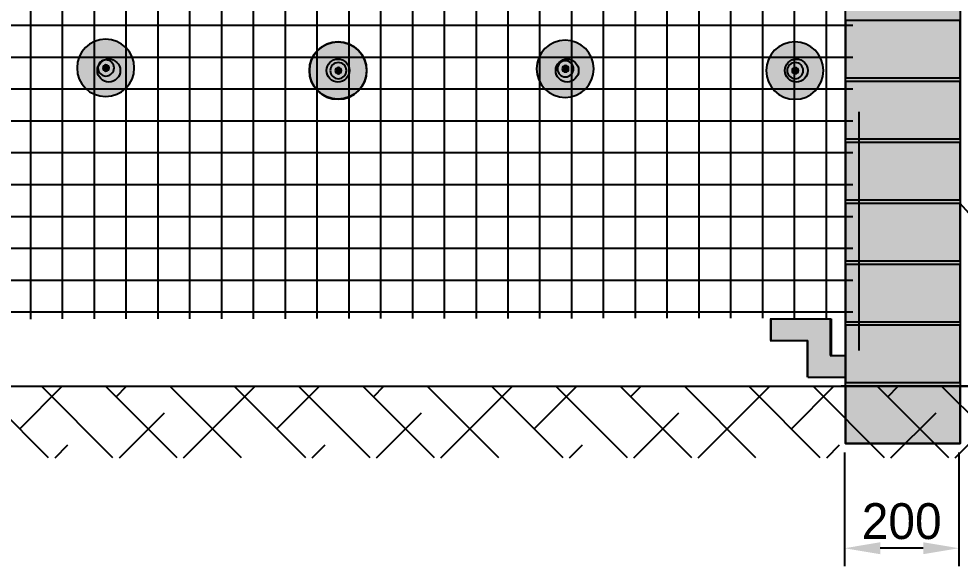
# Model space of a CAD drawing. Header units: millimetres. Extents: x -1985 to 969, y 203 to 500.
# Drawn here: x -1951.6 to -1885.9, y 366.9 to 405.1 of the extents above; entities that cross this region are included whole.
import ezdxf

# ---------------------------------------------------------------- set-up
doc = ezdxf.new("R2010")
doc.units = ezdxf.units.MM
doc.layers.add('надписи', color=7, linetype='Continuous')
doc.layers.add('ШПАЛА', color=7, linetype='Continuous')

# ---------------------------------------------------------------- blocks, each defined once
blk = doc.blocks.new('Метал. анкер')
h = blk.add_hatch(color=3)
edge = h.paths.add_edge_path(flags=16)
edge.add_arc((-135428.3, -15828.9), 28.2, 0, 360)
edge = h.paths.add_edge_path()
edge.add_arc((-135428.4, -15827.9), 100, 0, 360)
h = blk.add_hatch(color=0)
edge = h.paths.add_edge_path()
edge.add_arc((-135428.3, -15828.9), 28.2, 0, 360)
edge = h.paths.add_edge_path(flags=17)
edge.add_arc((-135428.3, -15828.9), 11, 0, 360)
h = blk.add_hatch(color=4)
edge = h.paths.add_edge_path()
edge.add_arc((-135428.3, -15828.9), 11, 0, 360)
at = {"color": 0}
for centre, radius in [((-135428.4, -15827.9), 100), ((-135428.3, -15828.9), 28.2)]:
    blk.add_circle(centre, radius, dxfattribs=at)
blk.add_circle((-135428.3, -15828.9), 11)

msp = doc.modelspace()

# ---------------------------------------------------------------- hatches: boundary and pattern name
msp.add_hatch(color=9).paths.add_polyline_path([(-1893.886, 432.433), (-1885.886, 432.433), (-1885.886, 375.433), (-1893.886, 375.433)])
h = msp.add_hatch(color=4)
h.paths.add_polyline_path([(-1894.914, 384.14), (-1899.101, 384.14), (-1899.101, 382.623), (-1896.537, 382.623), (-1896.537, 380.06), (-1893.939, 380.06), (-1893.939, 381.577), (-1894.914, 381.577)])
h.paths.add_polyline_path([(-1885.886, 380.06), (-1885.886, 381.577), (-1885.939, 381.577), (-1885.939, 380.06)])

# ---------------------------------------------------------------- linework, layer by layer
at = {"color": 252}
for p, q in [((-1950.782, 384.119), (-1950.782, 429.871)), ((-1948.559, 384.121), (-1948.559, 429.871)), ((-1946.337, 384.124), (-1946.337, 429.871)), ((-1944.114, 384.127), (-1944.114, 429.871)), ((-1941.892, 384.13), (-1941.892, 429.871)), ((-1939.669, 384.133), (-1939.669, 429.871)), ((-1937.447, 384.135), (-1937.447, 429.871)), ((-1935.224, 384.138), (-1935.224, 429.871)), ((-1933.002, 384.141), (-1933.002, 429.871)), ((-1930.779, 384.144), (-1930.779, 429.871)), ((-1928.557, 384.147), (-1928.557, 429.871)), ((-1926.334, 384.149), (-1926.334, 429.871)), ((-1924.112, 384.152), (-1924.112, 429.871)), ((-1921.889, 384.155), (-1921.889, 429.871)), ((-1919.667, 384.158), (-1919.667, 429.871)), ((-1917.444, 384.161), (-1917.444, 429.871)), ((-1915.222, 384.163), (-1915.222, 429.871)), ((-1912.999, 384.166), (-1912.999, 429.871)), ((-1910.777, 384.169), (-1910.777, 429.871)), ((-1908.554, 384.172), (-1908.554, 429.871)), ((-1906.332, 384.175), (-1906.332, 429.871)), ((-1904.109, 384.178), (-1904.109, 429.871)), ((-1901.887, 384.18), (-1901.887, 429.871)), ((-1899.664, 384.183), (-1899.664, 429.871)), ((-1897.442, 384.186), (-1897.442, 429.871)), ((-1895.219, 384.189), (-1895.219, 429.871)), ((-1953.004, 404.614), (-1893.377, 404.614)), ((-1953.004, 402.391), (-1893.377, 402.391)), ((-1953.004, 400.169), (-1893.377, 400.169)), ((-1953.004, 397.946), (-1893.377, 397.946)), ((-1953.004, 395.724), (-1893.377, 395.724)), ((-1953.004, 393.501), (-1893.377, 393.501)), ((-1953.004, 391.279), (-1893.377, 391.279)), ((-1953.004, 389.056), (-1893.377, 389.056)), ((-1953.004, 386.834), (-1893.377, 386.834)), ((-1953.004, 384.611), (-1893.377, 384.611))]:
    msp.add_line(p, q, dxfattribs=at)
at = {"lineweight": 25}
for p, q in [((-1892.94, 381.933), (-1892.94, 398.573)), ((-1879.602, 379.433), (-1894.19, 379.433))]:
    msp.add_line(p, q, dxfattribs=at)
for p, q in [((-1899.154, 384.14), (-1894.968, 384.14)), ((-1899.126, 384.14), (-1899.126, 382.623)), ((-1899.101, 384.14), (-1899.101, 382.623)), ((-1899.073, 384.14), (-1894.886, 384.14)), ((-1894.968, 384.14), (-1894.968, 381.577)), ((-1894.886, 384.14), (-1894.886, 381.577)), ((-1899.154, 382.623), (-1896.59, 382.623)), ((-1899.073, 382.623), (-1896.509, 382.623)), ((-1896.562, 382.623), (-1896.562, 380.06)), ((-1896.537, 382.623), (-1896.537, 380.06)), ((-1894.968, 381.577), (-1893.992, 381.577)), ((-1894.886, 381.577), (-1893.911, 381.577)), ((-1896.509, 380.06), (-1893.911, 380.06)), ((-1953.327, 379.433), (-1878.977, 379.433)), ((-1951.553, 376.456), (-1948.576, 379.433)), ((-1945.04, 374.433), (-1950.04, 379.433)), ((-1940.55, 374.433), (-1945.55, 379.433)), ((-1944.818, 378.701), (-1944.085, 379.433)), ((-1936.06, 374.433), (-1941.06, 379.433)), ((-1940.105, 374.433), (-1935.105, 379.433)), ((-1931.569, 374.433), (-1936.569, 379.433)), ((-1933.592, 376.456), (-1930.615, 379.433)), ((-1927.079, 374.433), (-1932.079, 379.433)), ((-1922.589, 374.433), (-1927.589, 379.433)), ((-1926.857, 378.701), (-1926.125, 379.433)), ((-1918.099, 374.433), (-1923.099, 379.433)), ((-1922.145, 374.433), (-1917.145, 379.433)), ((-1913.609, 374.433), (-1918.609, 379.433)), ((-1915.632, 376.456), (-1912.655, 379.433)), ((-1909.119, 374.433), (-1914.119, 379.433)), ((-1904.629, 374.433), (-1909.629, 379.433)), ((-1908.897, 378.701), (-1908.164, 379.433)), ((-1900.139, 374.433), (-1905.139, 379.433)), ((-1904.184, 374.433), (-1899.184, 379.433)), ((-1895.648, 374.433), (-1900.648, 379.433)), ((-1897.671, 376.456), (-1894.694, 379.433)), ((-1891.158, 374.433), (-1896.158, 379.433)), ((-1886.668, 374.433), (-1891.668, 379.433)), ((-1890.936, 378.701), (-1890.204, 379.433)), ((-1881.989, 374.245), (-1887.178, 379.433)), ((-1886.224, 374.433), (-1881.224, 379.433)), ((-1949.53, 374.433), (-1953.327, 378.23)), ((-1944.595, 374.433), (-1941.45, 377.579)), ((-1926.635, 374.433), (-1923.489, 377.579)), ((-1908.674, 374.433), (-1905.529, 377.579)), ((-1890.714, 374.433), (-1887.568, 377.579)), ((-1949.085, 374.433), (-1948.185, 375.333)), ((-1931.125, 374.433), (-1930.225, 375.333)), ((-1913.164, 374.433), (-1912.264, 375.333)), ((-1895.204, 374.433), (-1894.304, 375.333)), ((-1893.966, 374.808), (-1893.966, 366.878)), ((-1885.966, 374.808), (-1885.966, 366.878)), ((-1888.466, 368.128), (-1891.466, 368.128))]:
    msp.add_line(p, q)
for points in [[(-1893.886, 432.433), (-1885.886, 432.433), (-1885.886, 375.433), (-1893.886, 375.433)], [(-1885.886, 404.933), (-1893.886, 404.933), (-1893.886, 400.933), (-1885.886, 400.933)], [(-1885.886, 400.683), (-1893.886, 400.683), (-1893.886, 396.683), (-1885.886, 396.683)], [(-1885.886, 396.433), (-1893.886, 396.433), (-1893.886, 392.433), (-1885.886, 392.433)], [(-1885.886, 392.183), (-1893.886, 392.183), (-1893.886, 388.183), (-1885.886, 388.183)], [(-1885.886, 387.933), (-1893.886, 387.933), (-1893.886, 383.933), (-1885.886, 383.933)], [(-1885.886, 383.683), (-1893.886, 383.683), (-1893.886, 379.683), (-1885.886, 379.683)], [(-1885.886, 379.433), (-1893.886, 379.433), (-1893.886, 375.433), (-1885.886, 375.433)]]:
    msp.add_lwpolyline(points, close=True)
for centre, radius in [((-1929.327, 401.451), 2), ((-1945.327, 401.451), 0.8), ((-1929.327, 401.451), 0.8), ((-1913.327, 401.451), 0.8), ((-1897.327, 401.451), 0.8)]:
    msp.add_circle(centre, radius)
for points in [[(-1893.356, 398.573), (-1892.523, 398.573), (-1892.94, 401.073)], [(-1893.356, 381.933), (-1892.523, 381.933), (-1892.94, 379.433)], [(-1891.466, 368.545), (-1891.466, 367.712), (-1893.966, 368.128)], [(-1888.466, 368.545), (-1888.466, 367.712), (-1885.966, 368.128)]]:
    msp.add_solid(points)
at = {"layer": 'надписи', "color": 8}
msp.add_line((-1874.585, 379.458), (-1885.886, 392.183), dxfattribs=at)

# ---------------------------------------------------------------- block references
at = {"layer": 'ШПАЛА', "color": 0, "extrusion": (0, 0, -1), "xscale": 0.01999999999998181, "yscale": 0.01999999999998181, "zscale": -0.02, "rotation": 270}
for p in [(2262.109, -2306.932), (2245.881, -2307.119), (2230.021, -2306.994), (2213.98, -2307.119)]:
    msp.add_blockref('Метал. анкер', p, dxfattribs=at)

# ---------------------------------------------------------------- texts
at = {"insert": (-1889.966, 370.003), "char_height": 2.5, "attachment_point": 5}
msp.add_mtext('200', dxfattribs=at)

doc.saveas('drawing.dxf')
